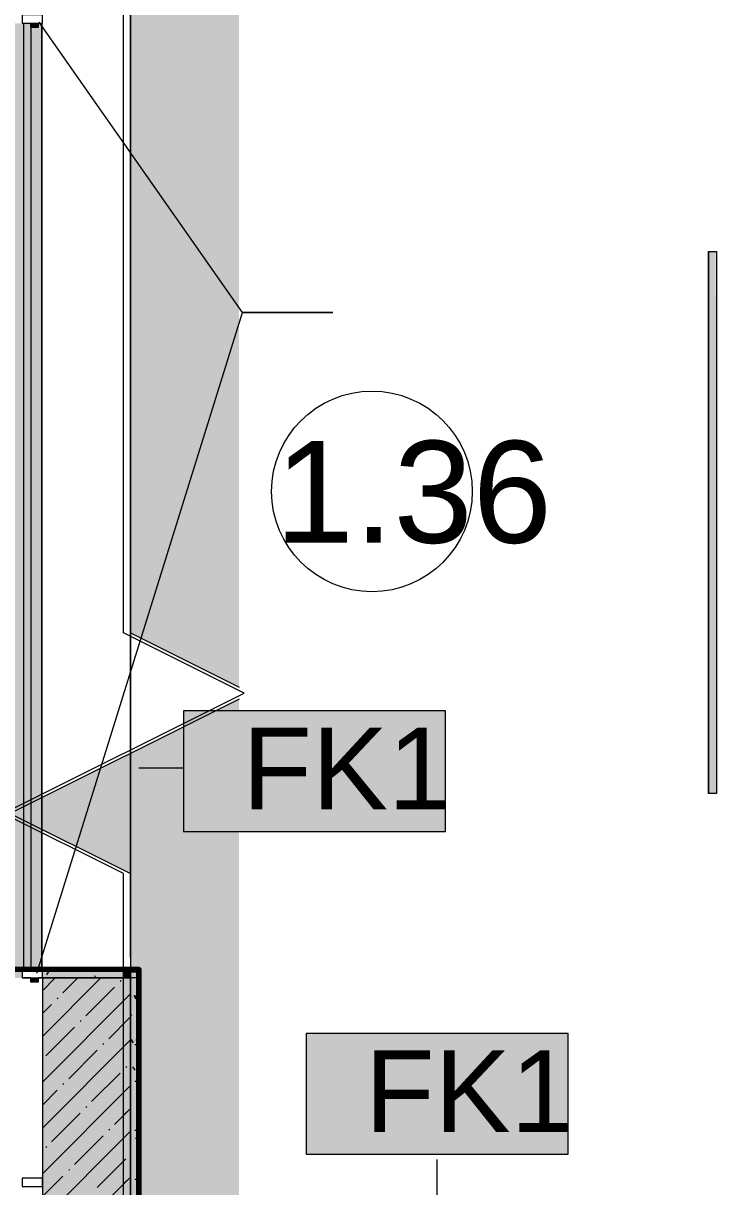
# Model space of a CAD drawing. Header units: millimetres. Extents: x -3817 to 677485, y -22715 to 103890.
# Drawn here: x 38736 to 40462, y 12591 to 15490 of the extents above; entities that cross this region are included whole.
import ezdxf

# ---------------------------------------------------------------- set-up
doc = ezdxf.new("R2010")
doc.units = ezdxf.units.MM
doc.layers.add('PDF _Геометрия', color=7, linetype='Continuous', true_color=0x1d1d1d)
doc.layers.add('PDF _Сплошная заливка', color=7, linetype='Continuous', true_color=0xffffff)
doc.layers.add('PDF _Текст', color=7, linetype='Continuous')
doc.styles.add('PDF GOST-Common', font='arial.ttf')

msp = doc.modelspace()

# ---------------------------------------------------------------- hatches: boundary and pattern name
at = {"layer": 'PDF _Сплошная заливка', "transparency": 33554559}
h = msp.add_hatch(color=256, dxfattribs=at)
h.paths.add_polyline_path([(39003.3, 1631.4), (39273.4, 1631.4), (39273.4, 13806.3), (38703.3, 13521.2), (39003.3, 13371.2), (39003.3, 1653.4)], flags=0)
h.paths.add_polyline_path([(39273.4, 13836.1), (39273.4, 25711.1), (39003.3, 25711.1), (39003.3, 13971.2), (39024.3, 13960.7)], flags=0)
h = msp.add_hatch(color=5, dxfattribs=at)
h.paths.add_polyline_path([(38733.3, 13132.3), (38736.6, 13132.3), (38736.6, 13504.6), (38710.8, 13517.5), (38710.8, 13132.3), (38733.2, 13132.3)], flags=0)
h.paths.add_polyline_path([(38710.8, 13525), (38736.6, 13537.9), (38736.6, 15490.1), (38710.8, 15490.3), (38710.8, 13821.2)], flags=0)
h = msp.add_hatch(color=5, dxfattribs=at)
h.paths.add_polyline_path([(38736.6, 13132.3), (38781.6, 13132.3), (38781.6, 13482.1), (38736.6, 13504.6), (38736.6, 13371.2)], flags=0)
h.paths.add_polyline_path([(38736.6, 13537.9), (38781.6, 13560.4), (38781.6, 15490.1), (38773.8, 15490.1), (38773.8, 15480.3), (38753.8, 15480.3), (38753.8, 15490.1), (38736.6, 15490.1), (38736.6, 13821.2)], flags=0)
at = {"layer": 'PDF _Сплошная заливка', "true_color": 0x8080ff, "transparency": 33554559}
msp.add_hatch(color=171, dxfattribs=at).paths.add_polyline_path([(40462.8, 13571.3), (40463.3, 13571.3), (40461.7, 14921.3), (40443.3, 14921.3), (40443.3, 13571.3), (40462.3, 13571.3)])
at = {"layer": 'PDF _Сплошная заливка', "transparency": 33554559}
for color, points in [(5, [(38781.6, 13473.4), (38781.6, 13569), (38736.6, 13546.5), (38736.6, 13495.9), (38773.8, 13477.3)]), (5, [(38755.8, 13486.3), (38753.8, 13555.1), (38710.8, 13533.6), (38710.8, 13508.8), (38753.8, 13487.3)]), (256, [(38933.8, 12361.3), (39003.3, 12361.3), (39003.3, 13111.3), (38783.3, 13111.3), (38783.3, 12361.3)]), (256, [(38985.9, 12361.3), (39003.3, 12361.3), (39003.3, 13111.3), (38985.9, 13111.3), (38985.9, 12460.8)])]:
    msp.add_hatch(color=color, dxfattribs=at).paths.add_polyline_path(points)
h = msp.add_hatch(color=256, dxfattribs=at)
h.paths.add_polyline_path([(38710.8, 13111.3), (38733.2, 13111.3), (38733.2, 13131.4), (37153.3, 13131.4), (37153.3, 13111.3), (38233.3, 13111.3)], flags=0)
h.paths.add_polyline_path([(39003.3, 13111.3), (39003.3, 13131.4), (38783.3, 13131.4), (38783.3, 13111.3), (38983.3, 13111.3)], flags=0)

# ---------------------------------------------------------------- linework, layer by layer
at = {"layer": 'PDF _Геометрия', "color": 7, "lineweight": 9}
for points in [[(38985.9, 1631.4), (38985.9, 13371.2), (38685.9, 13521.2), (39285.9, 13821.2), (38985.9, 13971.2), (38985.9, 25711.1)], [(39003.3, 25711.1), (39003.3, 13971.2), (39273.4, 13836.1)], [(38736.6, 15490.1), (38736.6, 13537.9)], [(38755.8, 13547.5), (38755.8, 15480.3)], [(40443.3, 14921.3), (40443.3, 13571.3)], [(39273.4, 13806.3), (38703.3, 13521.2), (39003.3, 13371.2), (39003.3, 1631.4)], [(39023.8, 13634.7), (39134.7, 13634.7)], [(38736.6, 13546.5), (38736.6, 13495.9)], [(38755.8, 13486.3), (38755.8, 13556.1)], [(38736.6, 13504.6), (38736.6, 13132.3)], [(38755.8, 13132.3), (38755.8, 13495)], [(38773.8, 13111.3), (38781.6, 13111.3), (38773.8, 13111.3)], [(39003.3, 13131.4), (38783.3, 13131.4)], [(39003.3, 13131.4), (38985.9, 13131.4)], [(39767.1, 12381.8), (39767.1, 12658.6)]]:
    msp.add_lwpolyline(points, dxfattribs=at)
at = {"layer": 'PDF _Геометрия', "color": 253, "lineweight": 9, "true_color": 0xaaaaaa}
for points in [[(39003.3, 21011.3), (39003.3, 20950), (39003.3, 18611.3), (39003.3, 17111.3), (39003.3, 14611.3), (39003.3, 12527)], [(39003.3, 13162), (39003.3, 14611.3), (39003.3, 17111.3)], [(39003.3, 12050.7), (39003.3, 12685.7)]]:
    msp.add_lwpolyline(points, dxfattribs=at)
at = {"layer": 'PDF _Геометрия', "color": 8, "lineweight": 9, "true_color": 0x808080}
for points in [[(38733.2, 15490.1), (38783.3, 15490.1), (38783.3, 15511.1), (38733.2, 15511.1)], [(38733.2, 13111.3), (38783.3, 13111.3), (38783.3, 13132.3), (38733.2, 13132.3)], [(38733.2, 12591.4), (38783.3, 12591.4), (38783.3, 12612.3), (38733.2, 12612.3)]]:
    msp.add_lwpolyline(points, close=True, dxfattribs=at)
at = {"layer": 'PDF _Геометрия', "color": 9, "lineweight": 9, "true_color": 0xc0c0c0}
for points in [[(38753.8, 15490.1), (38753.8, 15480.3), (38773.8, 15480.3), (38773.8, 15490.1)], [(43843.3, 13039.4), (43843.3, 13051.4), (43023.3, 13051.4), (43023.3, 14231.3), (43003.3, 14231.3), (43003.3, 13611.3), (42923.3, 13611.3), (42923.3, 13031.3), (42623.3, 13031.3), (42623.3, 13611.3), (42403.3, 13611.3), (42403.3, 13271.3), (40703.3, 13271.3), (40703.3, 13571.3), (40483.3, 13571.3), (40483.3, 12361.3), (39023.3, 12361.3), (39023.3, 13111.3), (39003.3, 13111.3), (39003.3, 12361.3), (39003.3, 13111.3), (38985.9, 13111.3), (39003.3, 13111.3), (39003.3, 13131.4)], [(38753.8, 13111.3), (38753.8, 13101.4), (38773.8, 13101.4), (38773.8, 13111.3)], [(38783.3, 13111.3), (39003.3, 13111.3), (39003.3, 13131.4)], [(39003.3, 12381.4), (39003.3, 12361.3), (39003.3, 13111.3), (38783.3, 13111.3), (38783.3, 12361.3), (38783.3, 12141.3), (38783.3, 12031.3), (38983.3, 12031.3), (38983.3, 12141.3), (39003.3, 12141.3), (38983.3, 12141.3), (38983.3, 11981.3), (39003.3, 11981.3), (39003.3, 12031.3)], [(39003.3, 13111.3), (39003.3, 12361.3)]]:
    msp.add_lwpolyline(points, dxfattribs=at)
at = {"layer": 'PDF _Геометрия', "color": 250, "lineweight": 9, "true_color": 0x3c3c3c}
msp.add_lwpolyline([(38769.4, 13123.1), (39281.8, 14769.7), (39507, 14769.7), (39281.8, 14769.7), (38775.6, 15493)], dxfattribs=at)
at = {"layer": 'PDF _Геометрия', "color": 7, "lineweight": 9}
for points in [[(38781.6, 15490.1), (38781.6, 13560.4)], [(40443.3, 13571.3), (40443.3, 14921.3), (40463.3, 14921.3), (40463.3, 13571.3)], [(39787.8, 13776.6), (39134.7, 13776.6), (39134.7, 13476.6), (39787.8, 13476.6)], [(38781.6, 13569), (38781.6, 13473.4)], [(38781.6, 13482.1), (38781.6, 13132.3)], [(38736.6, 13111.3), (38753.8, 13111.3)], [(40093.7, 12972.5), (39440.5, 12972.5), (39440.5, 12672.5), (40093.7, 12672.5)]]:
    msp.add_lwpolyline(points, close=True, dxfattribs=at)
at = {"layer": 'PDF _Геометрия', "color": 231, "lineweight": 70, "true_color": 0xff80c0}
for points in [[(39003.3, 13132.3), (37173.3, 13132.3)], [(40463.3, 12382.4), (39024.3, 12382.4), (39024.3, 13131.4), (39024.3, 13132.3), (38985.9, 13132.3)], [(39003.3, 13131.4), (39023.3, 13131.4), (39023.3, 12382.4), (39023.3, 12381.4)]]:
    msp.add_lwpolyline(points, dxfattribs=at)
at = {"layer": 'PDF _Геометрия', "color": 231, "lineweight": 9, "true_color": 0xff80c0}
for points in [[(38783.3, 13131.4), (39003.3, 13131.4)], [(38985.9, 13131.4), (39003.3, 13131.4)]]:
    msp.add_lwpolyline(points, dxfattribs=at)
at = {"layer": 'PDF _Геометрия', "lineweight": 9}
for points in [[(38783.3, 13079.5), (38815.1, 13111.3)], [(38783.3, 12965.5), (38929.1, 13111.3)], [(38834.7, 13073.9), (38872.1, 13111.3)], [(38977.2, 13102.4), (38979.6, 13104.8)], [(38891.7, 13016.9), (38963, 13088.2)], [(38783.3, 12851.4), (39003.3, 13071.4)], [(38820.4, 13059.7), (38822.8, 13062)], [(38985.9, 13054.1), (39003.3, 13071.4)], [(38783.3, 13022.5), (38806.2, 13045.4)], [(38791.9, 12917.1), (38863.2, 12988.4)], [(38877.4, 13002.6), (38879.8, 13005)], [(38948.7, 12959.9), (39003.3, 13014.4)], [(38985.9, 12997.1), (39003.3, 13014.4)], [(38783.3, 12737.4), (39003.3, 12957.4)], [(38848.9, 12860.1), (38920.2, 12931.4)], [(38934.5, 12945.6), (38936.8, 12948)], [(38985.9, 12940), (39003.3, 12957.4)], [(38906, 12803.1), (38977.2, 12874.3)], [(38991.5, 12888.6), (38993.9, 12891)], [(38991.5, 12888.6), (38993.9, 12891)], [(38783.3, 12623.3), (39003.3, 12843.3)], [(38834.7, 12845.8), (38837, 12848.2)], [(38985.9, 12826), (39003.3, 12843.3)], [(38783.3, 12794.4), (38820.4, 12831.6)], [(38891.7, 12788.8), (38894.1, 12791.2)], [(38963, 12746), (39003.3, 12786.3)], [(38985.9, 12769), (39003.3, 12786.3)], [(38806.2, 12703.3), (38877.4, 12774.5)], [(38783.3, 12509.3), (39003.3, 12729.3)], [(38948.7, 12731.8), (38951.1, 12734.1)], [(38985.9, 12711.9), (39003.3, 12729.3)], [(38863.2, 12646.2), (38934.5, 12717.5)], [(38791.9, 12689), (38794.3, 12691.4)], [(38920.2, 12589.2), (38991.5, 12660.5)], [(38985.9, 12654.9), (38991.5, 12660.5)], [(38783.3, 12566.3), (38834.7, 12617.7)], [(38783.3, 12395.2), (39003.3, 12615.2)], [(38848.9, 12632), (38851.3, 12634.4)], [(38985.9, 12597.9), (39003.3, 12615.2)]]:
    msp.add_lwpolyline(points, dxfattribs=at)
at = {"layer": 'PDF _Геометрия', "color": 253, "lineweight": 9, "true_color": 0x9b9b9b}
for points in [[(38798.9, 13127.7), (38793.9, 13119)], [(38835.4, 13130.1), (38834.7, 13131.4)], [(38861.4, 13128), (38871.5, 13128)], [(38916.6, 13111.3), (38913.7, 13116.5)], [(38922.4, 13128), (38932.4, 13128)], [(39017.2, 13059), (39012.2, 13067.8)], [(39013.8, 13067), (39023.3, 13067)], [(39006, 13017.4), (39003.3, 13022.2)], [(39023.3, 13028.7), (39020.3, 13023.5)], [(39021.2, 12964.2), (39016.2, 12955.5)], [(39010.1, 12949.4), (39005.1, 12958.1)], [(39013.8, 12945.1), (39023.3, 12945.1)], [(39014.2, 12881.3), (39009.2, 12890)], [(39013.8, 12853.7), (39023.3, 12853.7)], [(39013.8, 12731.8), (39023.3, 12731.8)], [(39020.1, 12718.5), (39015.1, 12709.7)], [(39013.8, 12609.8), (39023.3, 12609.8)]]:
    msp.add_lwpolyline(points, dxfattribs=at)
at = {"layer": 'PDF _Геометрия', "color": 7, "lineweight": 9}
msp.add_circle((39604.7, 14323.6), 250, dxfattribs=at)
msp.add_circle((39604.7, 14323.6), 250, dxfattribs=at)
at = {"layer": 'PDF _Сплошная заливка', "lineweight": 35, "transparency": 33554559}
for points in [[(38773.8, 15480.3), (38773.8, 15490.1), (38753.8, 15480.3), (38753.8, 15490.1)], [(38773.8, 13101.4), (38773.8, 13111.3), (38755.8, 13101.4), (38753.8, 13111.3)], [(39003.3, 13111.3), (39003.3, 13131.4), (38985.9, 13111.3), (38985.9, 13131.4)], [(39003.3, 12361.3), (39023.3, 12361.3), (39003.3, 13111.3), (39023.3, 13111.3)]]:
    msp.add_solid(points, dxfattribs=at)
at = {"layer": 'PDF _Сплошная заливка', "lineweight": 9, "transparency": 33554559}
for points in [[(39787.8, 13776.6), (39134.7, 13776.6), (39787.8, 13476.6), (39134.7, 13476.6)], [(40093.7, 12972.5), (39440.5, 12972.5), (40093.7, 12672.5), (39440.5, 12672.5)]]:
    msp.add_solid(points, dxfattribs=at)
at = {"layer": 'PDF _Сплошная заливка', "color": 254, "lineweight": 35, "true_color": 0xffb9dc, "transparency": 33554559}
for points in [[(39003.3, 13131.4), (39003.3, 13132.3), (38983.3, 13131.4)], [(39023.3, 13131.4), (39024.3, 13132.3), (39003.3, 13131.4)], [(39023.3, 12382.4), (39024.3, 12382.4), (39023.3, 13131.4)]]:
    msp.add_solid(points, dxfattribs=at)

# ---------------------------------------------------------------- texts
at = {"layer": 'PDF _Текст', "color": 250, "true_color": 0x3c3c3c, "insert": (39362.8, 14320.8), "char_height": 254, "attachment_point": 4, "style": 'PDF GOST-Common'}
msp.add_mtext('1.36', dxfattribs=at)
at = {"layer": 'PDF _Текст', "char_height": 203.2, "attachment_point": 4, "style": 'PDF GOST-Common'}
for insert in [(39281.8, 13633.2), (39587.6, 12829.1)]:
    msp.add_mtext('FK1', dxfattribs=dict(at, insert=insert))

doc.saveas('drawing.dxf')
